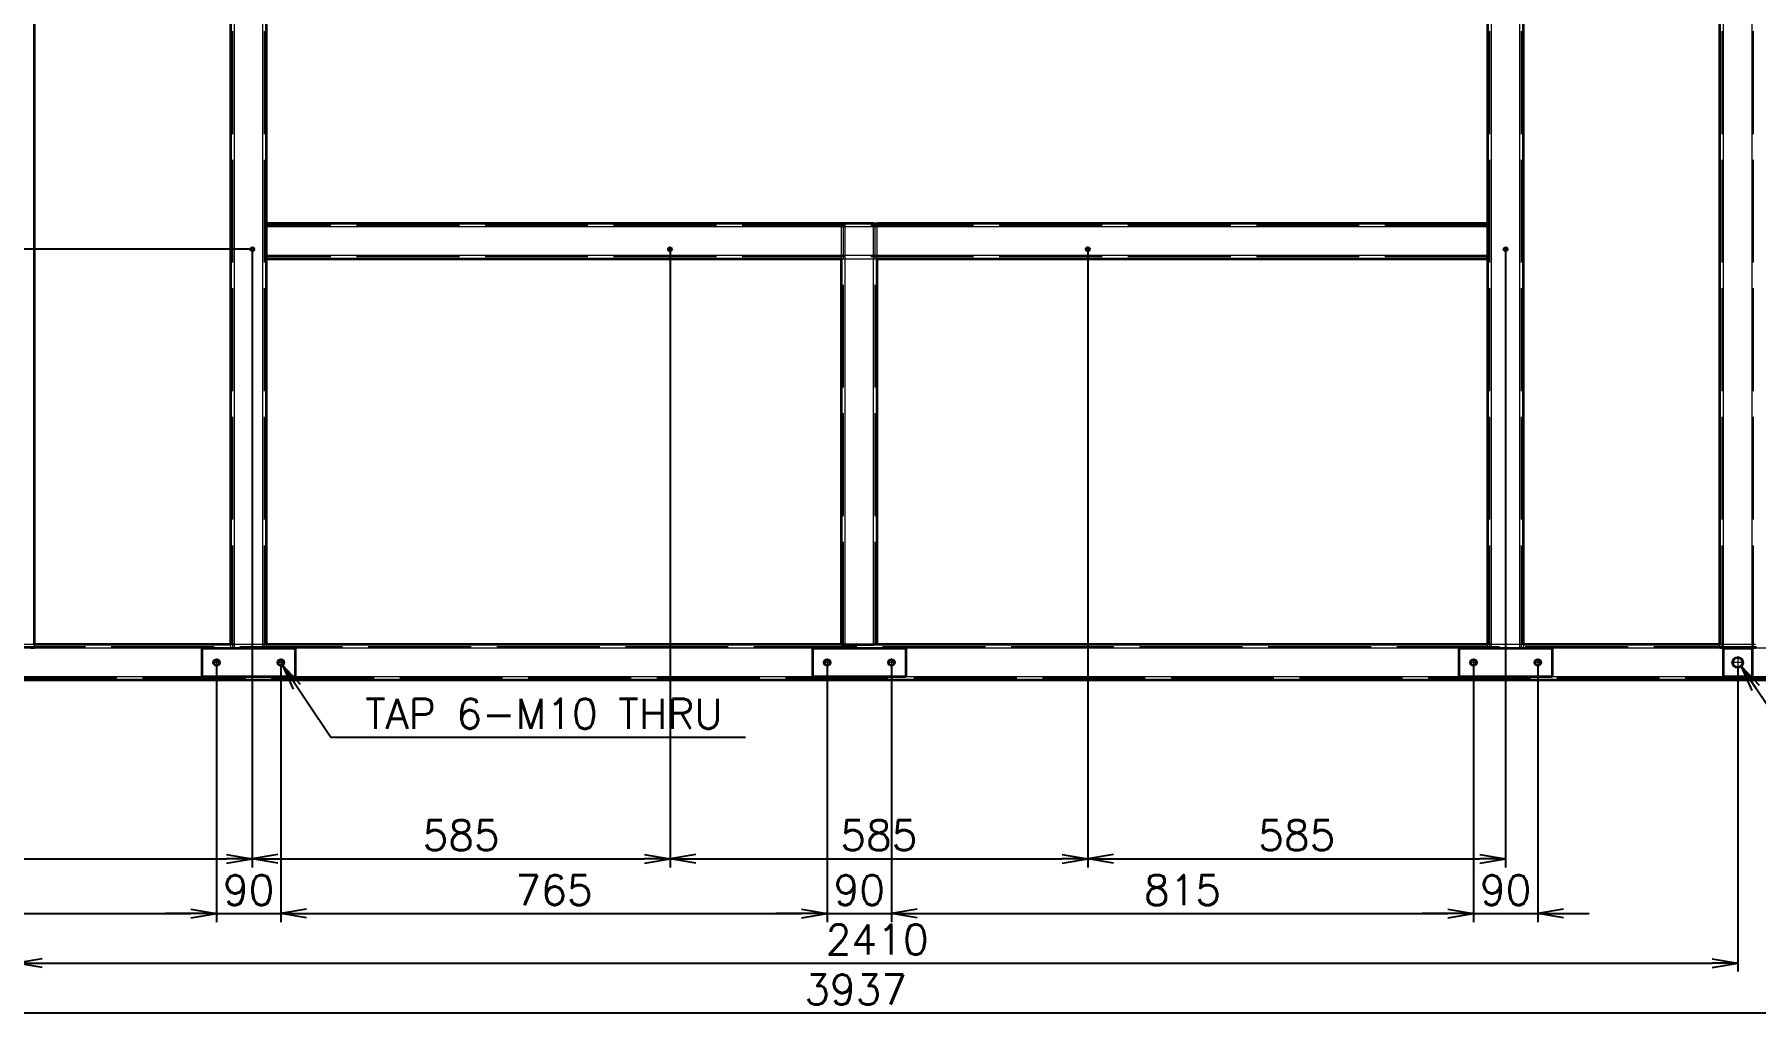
# Model space of a CAD drawing. Header units: millimetres. Extents: x -73083 to 81340, y -6859 to 6812.
# Drawn here: x -44786 to -42376, y -5770 to -4388 of the extents above; entities that cross this region are included whole.
import ezdxf

# ---------------------------------------------------------------- set-up
doc = ezdxf.new("R2010")
doc.units = ezdxf.units.MM
for name, pattern in [('AM_ISO02W050', [7.5, 6, -1.5]), ('AM_ISO08W050', [18, 12, -1.5, 3, -1.5]), ('DASHDOT', [18.5, 12, -3, 0.5, -3]), ('DASHED', [15, 12, -3])]:
    doc.linetypes.add(name, pattern=pattern)
for name, color, linetype, lineweight in [('AM_7', 2, 'AM_ISO08W050', 25), ('AM_HID', 1, 'AM_ISO02W050', 25), ('AM_VIS', 7, 'Continuous', 50)]:
    doc.layers.add(name, color=color, linetype=linetype, lineweight=lineweight)
doc.layers.add('word_dim', color=253, linetype='Continuous')
doc.styles.get("Standard").update_dxf_attribs({"font": 'romans.shx', "bigfont": 'bigfont.shx'})
doc.dimstyles.new('STANDARD1-12', dxfattribs={"dimscale": 12, "dimtxt": 3.5, "dimasz": 3, "dimexe": 1, "dimexo": 0, "dimgap": 1, "dimtad": 3, "dimdec": 1, "dimdsep": 46, "dimtxsty": 'Standard', "dimblk1": 'OPEN', "dimblk2": 'OPEN', "dimsah": 1, "dimcen": 0, "dimclrd": 256, "dimclre": 256, "dimclrt": 3, "dimadec": 0, "dimazin": 0, "dimtfac": 1, "dimtdec": 1, "dimtmove": 0, "dimatfit": 3, "dimldrblk": 'OPEN', "dimfxl": 0, "dimtolj": 1, "dimtzin": 0, "dimarcsym": 0})

# ---------------------------------------------------------------- blocks, each defined once
blk = doc.blocks.new('_Open')
at = {"color": 0, "lineweight": -2}
for p, q in [((-1, 0.167), (0, 0)), ((-1, -0.167), (0, 0)), ((0, 0), (-1, 0))]:
    blk.add_line(p, q, dxfattribs=at)
blk = doc.blocks.new('*D401')
at = {"layer": 'DEFPOINTS', "color": 0, "ltscale": 2}
for p in [(-44811, -5276.1), (-42401, -5276.1), (-42401, -5688.2)]:
    blk.add_point(p, dxfattribs=at)
at = {"layer": 'word_dim', "lineweight": -2, "ltscale": 2}
for p, q in [((-44811, -5276.1), (-44811, -5700.2)), ((-42401, -5276.1), (-42401, -5700.2)), ((-44775, -5688.2), (-42437, -5688.2))]:
    blk.add_line(p, q, dxfattribs=at)
at = {"layer": 'word_dim', "lineweight": -2, "ltscale": 2, "xscale": 36, "yscale": 36, "zscale": 36, "rotation": 180}
blk.add_blockref('_Open', (-44811, -5688.2), dxfattribs=at)
at = {"layer": 'word_dim', "lineweight": -2, "ltscale": 2, "xscale": 36, "yscale": 36, "zscale": 36}
blk.add_blockref('_Open', (-42401, -5688.2), dxfattribs=at)
at = {"layer": 'word_dim', "color": 3, "ltscale": 2, "insert": (-43606, -5655.2), "char_height": 42, "attachment_point": 5}
blk.add_mtext('\\A1;2410', dxfattribs=at)
blk = doc.blocks.new('*D402')
at = {"layer": 'DEFPOINTS', "color": 0, "ltscale": 2}
for p in [(-41667.5, -5251.4), (-45604.5, -5292.2), (-41667.5, -5758.1)]:
    blk.add_point(p, dxfattribs=at)
at = {"layer": 'word_dim', "lineweight": -2, "ltscale": 2}
for p, q in [((-41667.5, -5251.4), (-41667.5, -5770.1)), ((-45604.5, -5292.2), (-45604.5, -5770.1)), ((-45568.5, -5758.1), (-41703.5, -5758.1))]:
    blk.add_line(p, q, dxfattribs=at)
at = {"layer": 'word_dim', "lineweight": -2, "ltscale": 2, "xscale": 36, "yscale": 36, "zscale": 36, "rotation": 180}
blk.add_blockref('_Open', (-45604.5, -5758.1), dxfattribs=at)
at = {"layer": 'word_dim', "lineweight": -2, "ltscale": 2, "xscale": 36, "yscale": 36, "zscale": 36}
blk.add_blockref('_Open', (-41667.5, -5758.1), dxfattribs=at)
at = {"layer": 'word_dim', "color": 3, "ltscale": 2, "insert": (-43636, -5725.1), "char_height": 42, "attachment_point": 5}
blk.add_mtext('\\A1;3937', dxfattribs=at)
blk = doc.blocks.new('*D404')
at = {"layer": 'DEFPOINTS', "color": 0, "ltscale": 2}
for p in [(-44531, -5272.6), (-45604.5, -5292.2), (-44531, -5618.9)]:
    blk.add_point(p, dxfattribs=at)
at = {"layer": 'word_dim', "lineweight": -2, "ltscale": 2}
for p, q in [((-44531, -5272.6), (-44531, -5630.9)), ((-45604.5, -5292.2), (-45604.5, -5630.9)), ((-45568.5, -5618.9), (-44567, -5618.9))]:
    blk.add_line(p, q, dxfattribs=at)
at = {"layer": 'word_dim', "lineweight": -2, "ltscale": 2, "xscale": 36, "yscale": 36, "zscale": 36, "rotation": 180}
blk.add_blockref('_Open', (-45604.5, -5618.9), dxfattribs=at)
at = {"layer": 'word_dim', "lineweight": -2, "ltscale": 2, "xscale": 36, "yscale": 36, "zscale": 36}
blk.add_blockref('_Open', (-44531, -5618.9), dxfattribs=at)
at = {"layer": 'word_dim', "color": 3, "ltscale": 2, "insert": (-45067.8, -5585.9), "char_height": 42, "attachment_point": 5}
blk.add_mtext('\\A1;1073.5', dxfattribs=at)
blk = doc.blocks.new('*D405')
at = {"layer": 'DEFPOINTS', "color": 0, "ltscale": 2}
for p in [(-44531, -5272.6), (-44441, -5272.6), (-44441, -5618.9)]:
    blk.add_point(p, dxfattribs=at)
at = {"layer": 'word_dim', "lineweight": -2, "ltscale": 2}
for p, q in [((-44531, -5272.6), (-44531, -5630.9)), ((-44441, -5272.6), (-44441, -5630.9)), ((-44567, -5618.9), (-44603, -5618.9)), ((-44531, -5618.9), (-44441, -5618.9)), ((-44405, -5618.9), (-44369, -5618.9))]:
    blk.add_line(p, q, dxfattribs=at)
at = {"layer": 'word_dim', "lineweight": -2, "ltscale": 2, "xscale": 36, "yscale": 36, "zscale": 36}
blk.add_blockref('_Open', (-44531, -5618.9), dxfattribs=at)
at = {"layer": 'word_dim', "lineweight": -2, "ltscale": 2, "xscale": 36, "yscale": 36, "zscale": 36, "rotation": 180}
blk.add_blockref('_Open', (-44441, -5618.9), dxfattribs=at)
at = {"layer": 'word_dim', "color": 3, "ltscale": 2, "insert": (-44486, -5585.9), "char_height": 42, "attachment_point": 5}
blk.add_mtext('\\A1;90', dxfattribs=at)
blk = doc.blocks.new('*D406')
at = {"layer": 'DEFPOINTS', "color": 0, "ltscale": 2}
for p in [(-44441, -5272.6), (-43676, -5272.6), (-43676, -5618.9)]:
    blk.add_point(p, dxfattribs=at)
at = {"layer": 'word_dim', "lineweight": -2, "ltscale": 2}
for p, q in [((-44441, -5272.6), (-44441, -5630.9)), ((-43676, -5272.6), (-43676, -5630.9)), ((-44405, -5618.9), (-43712, -5618.9))]:
    blk.add_line(p, q, dxfattribs=at)
at = {"layer": 'word_dim', "lineweight": -2, "ltscale": 2, "xscale": 36, "yscale": 36, "zscale": 36, "rotation": 180}
blk.add_blockref('_Open', (-44441, -5618.9), dxfattribs=at)
at = {"layer": 'word_dim', "lineweight": -2, "ltscale": 2, "xscale": 36, "yscale": 36, "zscale": 36}
blk.add_blockref('_Open', (-43676, -5618.9), dxfattribs=at)
at = {"layer": 'word_dim', "color": 3, "ltscale": 2, "insert": (-44058.5, -5585.9), "char_height": 42, "attachment_point": 5}
blk.add_mtext('\\A1;765', dxfattribs=at)
blk = doc.blocks.new('*D407')
at = {"layer": 'DEFPOINTS', "color": 0, "ltscale": 2}
for p in [(-43676, -5272.6), (-43586, -5272.6), (-43586, -5618.9)]:
    blk.add_point(p, dxfattribs=at)
at = {"layer": 'word_dim', "lineweight": -2, "ltscale": 2}
for p, q in [((-43676, -5272.6), (-43676, -5630.9)), ((-43586, -5272.6), (-43586, -5630.9)), ((-43712, -5618.9), (-43748, -5618.9)), ((-43676, -5618.9), (-43586, -5618.9)), ((-43550, -5618.9), (-43514, -5618.9))]:
    blk.add_line(p, q, dxfattribs=at)
at = {"layer": 'word_dim', "lineweight": -2, "ltscale": 2, "xscale": 36, "yscale": 36, "zscale": 36}
blk.add_blockref('_Open', (-43676, -5618.9), dxfattribs=at)
at = {"layer": 'word_dim', "lineweight": -2, "ltscale": 2, "xscale": 36, "yscale": 36, "zscale": 36, "rotation": 180}
blk.add_blockref('_Open', (-43586, -5618.9), dxfattribs=at)
at = {"layer": 'word_dim', "color": 3, "ltscale": 2, "insert": (-43631, -5585.9), "char_height": 42, "attachment_point": 5}
blk.add_mtext('\\A1;90', dxfattribs=at)
blk = doc.blocks.new('*D408')
at = {"layer": 'DEFPOINTS', "color": 0, "ltscale": 2}
for p in [(-43586, -5272.6), (-42771, -5272.6), (-42771, -5618.9)]:
    blk.add_point(p, dxfattribs=at)
at = {"layer": 'word_dim', "lineweight": -2, "ltscale": 2}
for p, q in [((-43586, -5272.6), (-43586, -5630.9)), ((-42771, -5272.6), (-42771, -5630.9)), ((-43550, -5618.9), (-42807, -5618.9))]:
    blk.add_line(p, q, dxfattribs=at)
at = {"layer": 'word_dim', "lineweight": -2, "ltscale": 2, "xscale": 36, "yscale": 36, "zscale": 36, "rotation": 180}
blk.add_blockref('_Open', (-43586, -5618.9), dxfattribs=at)
at = {"layer": 'word_dim', "lineweight": -2, "ltscale": 2, "xscale": 36, "yscale": 36, "zscale": 36}
blk.add_blockref('_Open', (-42771, -5618.9), dxfattribs=at)
at = {"layer": 'word_dim', "color": 3, "ltscale": 2, "insert": (-43178.5, -5585.9), "char_height": 42, "attachment_point": 5}
blk.add_mtext('\\A1;815', dxfattribs=at)
blk = doc.blocks.new('*D409')
at = {"layer": 'DEFPOINTS', "color": 0, "ltscale": 2}
for p in [(-42771, -5272.6), (-42681, -5272.6), (-42681, -5618.9)]:
    blk.add_point(p, dxfattribs=at)
at = {"layer": 'word_dim', "lineweight": -2, "ltscale": 2}
for p, q in [((-42771, -5272.6), (-42771, -5630.9)), ((-42681, -5272.6), (-42681, -5630.9)), ((-42807, -5618.9), (-42843, -5618.9)), ((-42771, -5618.9), (-42681, -5618.9)), ((-42645, -5618.9), (-42609, -5618.9))]:
    blk.add_line(p, q, dxfattribs=at)
at = {"layer": 'word_dim', "lineweight": -2, "ltscale": 2, "xscale": 36, "yscale": 36, "zscale": 36}
blk.add_blockref('_Open', (-42771, -5618.9), dxfattribs=at)
at = {"layer": 'word_dim', "lineweight": -2, "ltscale": 2, "xscale": 36, "yscale": 36, "zscale": 36, "rotation": 180}
blk.add_blockref('_Open', (-42681, -5618.9), dxfattribs=at)
at = {"layer": 'word_dim', "color": 3, "ltscale": 2, "insert": (-42726, -5585.9), "char_height": 42, "attachment_point": 5}
blk.add_mtext('\\A1;90', dxfattribs=at)
blk = doc.blocks.new('*D1096')
at = {"layer": 'DEFPOINTS', "color": 0, "linetype": 'Continuous', "ltscale": 2}
for p in [(-44481, -4691.6), (-45604.5, -5292.1), (-44481, -5542.2)]:
    blk.add_point(p, dxfattribs=at)
at = {"layer": 'word_dim', "lineweight": -2, "ltscale": 2}
for p, q in [((-44481, -4691.6), (-44481, -5554.2)), ((-45604.5, -5292.1), (-45604.5, -5554.2)), ((-45568.5, -5542.2), (-44517, -5542.2))]:
    blk.add_line(p, q, dxfattribs=at)
at = {"layer": 'word_dim', "linetype": 'Continuous', "lineweight": -2, "ltscale": 2, "xscale": 36, "yscale": 36, "zscale": 36, "rotation": 180}
blk.add_blockref('_Open', (-45604.5, -5542.2), dxfattribs=at)
at = {"layer": 'word_dim', "linetype": 'Continuous', "lineweight": -2, "ltscale": 2, "xscale": 36, "yscale": 36, "zscale": 36}
blk.add_blockref('_Open', (-44481, -5542.2), dxfattribs=at)
at = {"layer": 'word_dim', "color": 3, "linetype": 'Continuous', "ltscale": 2, "insert": (-45042.8, -5509.2), "char_height": 42, "attachment_point": 5}
blk.add_mtext('\\A1;1123.5', dxfattribs=at)
blk = doc.blocks.new('*D1097')
at = {"layer": 'DEFPOINTS', "color": 0, "linetype": 'Continuous', "ltscale": 2}
for p in [(-44481, -4691.6), (-43896, -4691.6), (-43896, -5542.2)]:
    blk.add_point(p, dxfattribs=at)
at = {"layer": 'word_dim', "lineweight": -2, "ltscale": 2}
for p, q in [((-44481, -4691.6), (-44481, -5554.2)), ((-43896, -4691.6), (-43896, -5554.2)), ((-44445, -5542.2), (-43932, -5542.2))]:
    blk.add_line(p, q, dxfattribs=at)
at = {"layer": 'word_dim', "linetype": 'Continuous', "lineweight": -2, "ltscale": 2, "xscale": 36, "yscale": 36, "zscale": 36, "rotation": 180}
blk.add_blockref('_Open', (-44481, -5542.2), dxfattribs=at)
at = {"layer": 'word_dim', "linetype": 'Continuous', "lineweight": -2, "ltscale": 2, "xscale": 36, "yscale": 36, "zscale": 36}
blk.add_blockref('_Open', (-43896, -5542.2), dxfattribs=at)
at = {"layer": 'word_dim', "color": 3, "linetype": 'Continuous', "ltscale": 2, "insert": (-44188.5, -5509.2), "char_height": 42, "attachment_point": 5}
blk.add_mtext('\\A1;585', dxfattribs=at)
blk = doc.blocks.new('*D1098')
at = {"layer": 'DEFPOINTS', "color": 0, "linetype": 'Continuous', "ltscale": 2}
for p in [(-43896, -4691.6), (-43311, -4691.6), (-43311, -5542.2)]:
    blk.add_point(p, dxfattribs=at)
at = {"layer": 'word_dim', "lineweight": -2, "ltscale": 2}
for p, q in [((-43896, -4691.6), (-43896, -5554.2)), ((-43311, -4691.6), (-43311, -5554.2)), ((-43860, -5542.2), (-43347, -5542.2))]:
    blk.add_line(p, q, dxfattribs=at)
at = {"layer": 'word_dim', "linetype": 'Continuous', "lineweight": -2, "ltscale": 2, "xscale": 36, "yscale": 36, "zscale": 36, "rotation": 180}
blk.add_blockref('_Open', (-43896, -5542.2), dxfattribs=at)
at = {"layer": 'word_dim', "linetype": 'Continuous', "lineweight": -2, "ltscale": 2, "xscale": 36, "yscale": 36, "zscale": 36}
blk.add_blockref('_Open', (-43311, -5542.2), dxfattribs=at)
at = {"layer": 'word_dim', "color": 3, "linetype": 'Continuous', "ltscale": 2, "insert": (-43603.5, -5509.2), "char_height": 42, "attachment_point": 5}
blk.add_mtext('\\A1;585', dxfattribs=at)
blk = doc.blocks.new('*D1099')
at = {"layer": 'DEFPOINTS', "color": 0, "linetype": 'Continuous', "ltscale": 2}
for p in [(-43311, -4691.6), (-42726, -4691.6), (-42726, -5542.2)]:
    blk.add_point(p, dxfattribs=at)
at = {"layer": 'word_dim', "lineweight": -2, "ltscale": 2}
for p, q in [((-43311, -4691.6), (-43311, -5554.2)), ((-42726, -4691.6), (-42726, -5554.2)), ((-43275, -5542.2), (-42762, -5542.2))]:
    blk.add_line(p, q, dxfattribs=at)
at = {"layer": 'word_dim', "linetype": 'Continuous', "lineweight": -2, "ltscale": 2, "xscale": 36, "yscale": 36, "zscale": 36, "rotation": 180}
blk.add_blockref('_Open', (-43311, -5542.2), dxfattribs=at)
at = {"layer": 'word_dim', "linetype": 'Continuous', "lineweight": -2, "ltscale": 2, "xscale": 36, "yscale": 36, "zscale": 36}
blk.add_blockref('_Open', (-42726, -5542.2), dxfattribs=at)
at = {"layer": 'word_dim', "color": 3, "linetype": 'Continuous', "ltscale": 2, "insert": (-43018.5, -5509.2), "char_height": 42, "attachment_point": 5}
blk.add_mtext('\\A1;585', dxfattribs=at)
blk = doc.blocks.new('*D1100')
at = {"layer": 'DEFPOINTS', "color": 0, "linetype": 'Continuous', "ltscale": 2}
for p in [(-45664.4, -4688.4), (-44484.2, -4688.4), (-45604.5, -5292.1)]:
    blk.add_point(p, dxfattribs=at)
at = {"layer": 'word_dim', "lineweight": -2, "ltscale": 2}
for p, q in [((-44484.2, -4688.4), (-45676.4, -4688.4)), ((-45664.4, -5256.1), (-45664.4, -4724.4)), ((-45604.5, -5292.1), (-45676.4, -5292.1))]:
    blk.add_line(p, q, dxfattribs=at)
at = {"layer": 'word_dim', "linetype": 'Continuous', "lineweight": -2, "ltscale": 2, "xscale": 36, "yscale": 36, "zscale": 36}
for p, rotation in [((-45664.4, -4688.4), 90), ((-45664.4, -5292.1), 270)]:
    blk.add_blockref('_Open', p, dxfattribs=dict(at, rotation=rotation))
at = {"layer": 'word_dim', "color": 3, "linetype": 'Continuous', "ltscale": 2, "insert": (-45697.4, -4990.3), "char_height": 42, "attachment_point": 5, "rotation": 90}
blk.add_mtext('\\A1;603.7', dxfattribs=at)
blk = doc.blocks.new('*D1101')
at = {"layer": 'DEFPOINTS', "color": 0, "linetype": 'Continuous', "ltscale": 2}
for p in [(-45664.4, -4303.4), (-44484.2, -4303.4), (-44484.2, -4688.4)]:
    blk.add_point(p, dxfattribs=at)
at = {"layer": 'word_dim', "lineweight": -2, "ltscale": 2}
for p, q in [((-44484.2, -4303.4), (-45676.4, -4303.4)), ((-45664.4, -4652.4), (-45664.4, -4339.4)), ((-44484.2, -4688.4), (-45676.4, -4688.4))]:
    blk.add_line(p, q, dxfattribs=at)
at = {"layer": 'word_dim', "linetype": 'Continuous', "lineweight": -2, "ltscale": 2, "xscale": 36, "yscale": 36, "zscale": 36}
for p, rotation in [((-45664.4, -4303.4), 90), ((-45664.4, -4688.4), 270)]:
    blk.add_blockref('_Open', p, dxfattribs=dict(at, rotation=rotation))
at = {"layer": 'word_dim', "color": 3, "linetype": 'Continuous', "ltscale": 2, "insert": (-45697.4, -4495.9), "char_height": 42, "attachment_point": 5, "rotation": 90}
blk.add_mtext('\\A1;385', dxfattribs=at)

msp = doc.modelspace()

# ---------------------------------------------------------------- linework, layer by layer
at = {"layer": 'AM_7', "linetype": 'DASHDOT', "lineweight": 13, "ltscale": 0.159802}
for p, q in [((-44477.82845, -4688.42587), (-44484.22054, -4688.42587)), ((-44481.0245, -4685.22982), (-44481.0245, -4691.62191)), ((-43896.02456, -4685.22811), (-43896.02456, -4691.6202)), ((-43307.82845, -4688.42098), (-43314.22054, -4688.42098)), ((-43311.0245, -4685.22494), (-43311.0245, -4691.61703)), ((-42722.82845, -4688.42086), (-42729.22054, -4688.42086)), ((-42726.0245, -4685.22482), (-42726.0245, -4691.61691))]:
    msp.add_line(p, q, dxfattribs=at)
at = {"layer": 'AM_7', "linetype": 'DASHDOT', "lineweight": 13, "ltscale": 0.159804}
msp.add_line((-43892.82845, -4688.42416), (-43899.2206, -4688.42416), dxfattribs=at)
at = {"layer": 'AM_7', "linetype": 'DASHDOT', "lineweight": 13, "ltscale": 12}
for p, q in [((-44525.57882, -5267.14559), (-44536.46761, -5267.14559)), ((-44531.02328, -5261.70126), (-44531.02328, -5272.59017)), ((-44435.57882, -5267.14535), (-44446.46761, -5267.14535)), ((-44441.02328, -5261.70101), (-44441.02328, -5272.58993)), ((-43670.57888, -5267.1434), (-43681.46767, -5267.1434)), ((-43676.02328, -5261.69882), (-43676.02328, -5272.58773)), ((-43580.57888, -5267.14291), (-43591.46767, -5267.14291)), ((-43586.02328, -5261.69857), (-43586.02328, -5272.58749)), ((-42765.57882, -5267.14071), (-42776.46761, -5267.14071)), ((-42771.02328, -5261.69637), (-42771.02328, -5272.58505)), ((-42675.57882, -5267.14047), (-42686.46761, -5267.14047)), ((-42681.02328, -5261.69613), (-42681.02328, -5272.5848)), ((-42392.03011, -5267.14266), (-42410.01559, -5267.14266)), ((-42401.02279, -5258.14999), (-42401.02279, -5276.13558))]:
    msp.add_line(p, q, dxfattribs=at)
at = {"layer": 'AM_HID', "linetype": 'DASHED', "lineweight": 13, "ltscale": 12}
for p, q in [((-42381.0234, -5247.15609), (-42381.03072, -2632.15609)), ((-42379.02316, -5247.15609), (-42379.03048, -2630.15609)), ((-42423.02316, -5247.15609), (-42423.03036, -2674.15621)), ((-42421.0234, -5247.15609), (-42421.0306, -2672.15621)), ((-44508.02364, -5247.16195), (-44508.03085, -2677.16207)), ((-44506.02389, -5247.16195), (-44506.03121, -2677.16207)), ((-44466.02389, -5247.16195), (-44466.03121, -2677.16195)), ((-44464.02364, -5247.16195), (-44464.03085, -2677.16195)), ((-42748.00741, -5247.15707), (-42748.01461, -2677.15707)), ((-42746.00802, -5247.15707), (-42746.01522, -2677.15707)), ((-42706.00802, -5247.15707), (-42706.01522, -2677.15695)), ((-42704.00741, -5247.15707), (-42704.01461, -2677.15695)), ((-42751.01742, -4657.14889), (-44461.01742, -4657.15817)), ((-42751.01717, -4655.14889), (-44461.01717, -4655.15804)), ((-43606.01827, -4652.15341), (-43656.01827, -4652.15377)), ((-43656.01791, -4702.15377), (-43656.01827, -4652.15377)), ((-43653.01351, -5242.15292), (-43653.01827, -4652.15365)), ((-43651.01376, -5242.15292), (-43651.01858, -4652.15365)), ((-43611.01376, -5242.15267), (-43611.01858, -4652.15353)), ((-43609.01351, -5242.15267), (-43609.01827, -4652.15341)), ((-43606.01791, -4702.15341), (-43606.01827, -4652.15341)), ((-42751.0173, -4697.14889), (-44461.0173, -4697.15817)), ((-42751.01693, -4699.14889), (-44461.01693, -4699.15804)), ((-43606.01791, -4702.15341), (-43656.01791, -4702.15377)), ((-41652.52401, -5247.13656), (-45559.51547, -5247.16854)), ((-41654.52352, -5245.13656), (-45557.51522, -5245.16854)), ((-44786.02364, -5242.16219), (-44836.02364, -5242.16268)), ((-44791.02364, -5247.16293), (-44786.02364, -5247.16293)), ((-44786.02364, -5247.16293), (-44786.02364, -5242.16219)), ((-44421.02328, -5247.15926), (-44551.02328, -5247.16024)), ((-44461.02377, -5242.15951), (-44511.02364, -5242.16)), ((-44511.02364, -5247.16219), (-44511.02364, -5242.16)), ((-44511.02364, -5247.16219), (-44506.02364, -5247.16195)), ((-44506.02364, -5247.16195), (-44506.02364, -5247.14559)), ((-44466.02364, -5247.16195), (-44506.02364, -5247.16195)), ((-44466.02364, -5247.16195), (-44466.02364, -5247.14559)), ((-44466.02364, -5247.16195), (-44461.02364, -5247.16195)), ((-44461.02364, -5247.16195), (-44461.02364, -5242.15951)), ((-43566.02334, -5247.15218), (-43696.02334, -5247.15341)), ((-43606.01351, -5242.15267), (-43656.01351, -5242.15292)), ((-42661.02328, -5247.14486), (-42791.02328, -5247.14584)), ((-42701.00741, -5242.1451), (-42751.00741, -5242.14559)), ((-42751.00741, -5247.15707), (-42751.00741, -5242.14559)), ((-42751.00741, -5247.15707), (-42746.00741, -5247.15707)), ((-42746.00741, -5247.15707), (-42746.00741, -5247.14071)), ((-42746.00741, -5247.15707), (-42706.00741, -5247.15707)), ((-42706.00741, -5247.15707), (-42706.00741, -5247.14047)), ((-42706.00741, -5247.15707), (-42701.00741, -5247.15707)), ((-42701.00741, -5247.15707), (-42701.00741, -5242.1451)), ((-42376.02316, -5242.14242), (-42426.02316, -5242.14291)), ((-42426.02316, -5247.15609), (-42426.02316, -5242.14291)), ((-42426.02316, -5247.15609), (-42421.02303, -5247.15609)), ((-42421.02303, -5247.15609), (-42381.02303, -5247.15609)), ((-42381.02303, -5247.15609), (-42381.02303, -5247.14266)), ((-42381.02303, -5247.15609), (-42376.02316, -5247.15609)), ((-41610.52328, -5289.13632), (-45601.51473, -5289.16879)), ((-41612.52352, -5287.13632), (-45599.51498, -5287.16879)), ((-44605.99777, -5292.14974), (-44555.99777, -5292.1495)), ((-42381.02267, -5287.14266), (-42421.02267, -5287.14291))]:
    msp.add_line(p, q, dxfattribs=at)
at = {"layer": 'AM_VIS', "lineweight": 13, "ltscale": 12}
for p, q in [((-44506.02364, -5247.14559), (-44506.03085, -2677.16207)), ((-44466.02364, -5247.14559), (-44466.03085, -2677.16195)), ((-42746.00741, -5247.14071), (-42746.01461, -2677.15707)), ((-42706.00741, -5247.14047), (-42706.01461, -2677.15695)), ((-42381.02303, -5247.14266), (-42381.02828, -3397.13912)), ((-42421.02303, -5247.15609), (-42421.02816, -3457.13925)), ((-42751.01717, -4657.14889), (-44461.01717, -4657.15804)), ((-43651.01345, -5242.15292), (-43651.01827, -4652.15365)), ((-43611.01345, -5242.15267), (-43611.01827, -4652.15353)), ((-42751.01693, -4697.14889), (-44461.01693, -4697.15804)), ((-44551.02328, -5247.16024), (-44791.02352, -5247.16219)), ((-43696.02334, -5247.15341), (-44421.02328, -5247.15926)), ((-42791.02328, -5247.14584), (-43566.02334, -5247.15218)), ((-41677.51815, -5247.1368), (-42661.02328, -5247.14486)), ((-42421.02267, -5287.14291), (-45599.51473, -5287.16879)), ((-41612.52328, -5287.13632), (-42381.02267, -5287.14266))]:
    msp.add_line(p, q, dxfattribs=at)
at = {"layer": 'AM_VIS', "lineweight": 35, "ltscale": 12}
for p, q in [((-44461.02364, -5242.15951), (-44461.03097, -2677.16195)), ((-42751.00741, -5242.14559), (-42751.01473, -2677.15719)), ((-44786.02364, -5242.16219), (-44786.02889, -3397.15847)), ((-44511.02364, -5242.16), (-44511.02621, -4327.15548)), ((-42701.00741, -5242.1451), (-42701.01009, -4327.14327)), ((-42426.02316, -5242.14291), (-42426.02572, -4327.14132)), ((-43656.01827, -4652.15377), (-44461.01717, -4652.15804)), ((-44461.01717, -4657.15804), (-44461.01717, -4652.15804)), ((-44461.01693, -4697.15804), (-44461.01717, -4657.15804)), ((-43651.01827, -4652.15365), (-43656.01827, -4652.15377)), ((-43611.01827, -4652.15353), (-43651.01827, -4652.15365)), ((-43611.01827, -4652.15353), (-43606.01827, -4652.15341)), ((-42751.01717, -4652.14889), (-43606.01827, -4652.15341)), ((-42751.01717, -4657.14889), (-42751.01717, -4652.14889)), ((-42751.01693, -4697.14889), (-42751.01717, -4657.14889)), ((-44461.01693, -4702.15804), (-44461.01693, -4697.15804)), ((-42751.01693, -4702.14889), (-42751.01693, -4697.14889)), ((-43656.01791, -4702.15377), (-44461.01693, -4702.15804)), ((-43656.01351, -5242.15292), (-43656.01791, -4702.15377)), ((-42751.01693, -4702.14889), (-43606.01791, -4702.15341)), ((-43606.01351, -5242.15267), (-43606.01791, -4702.15341)), ((-44511.02364, -5242.16), (-44786.02364, -5242.16219)), ((-44555.99813, -5242.1495), (-44605.99813, -5242.14974)), ((-44605.99813, -5242.16073), (-44605.99813, -5242.14974)), ((-44555.99813, -5242.1495), (-44555.99813, -5242.16024)), ((-44551.02328, -5247.14584), (-44421.02328, -5247.14535)), ((-44551.02316, -5287.14584), (-44551.02328, -5247.14584)), ((-43656.01351, -5242.15292), (-44461.02377, -5242.15951)), ((-44421.02328, -5247.14535), (-44421.02316, -5287.14535)), ((-43696.02334, -5247.1434), (-43566.02334, -5247.14291)), ((-43696.02322, -5287.1434), (-43696.02334, -5247.1434)), ((-43656.01351, -5242.15292), (-43651.01345, -5242.15292)), ((-43651.01345, -5242.15292), (-43611.01345, -5242.15267)), ((-43606.01351, -5242.15267), (-43611.01345, -5242.15267)), ((-42751.00741, -5242.14559), (-43606.01351, -5242.15267)), ((-43566.02334, -5247.14291), (-43566.02322, -5287.14291)), ((-42791.02328, -5247.14071), (-42661.02328, -5247.14047)), ((-42791.02316, -5287.14071), (-42791.02328, -5247.14071)), ((-42426.02316, -5242.14291), (-42701.00741, -5242.1451)), ((-42661.02328, -5247.14047), (-42661.02328, -5287.14047)), ((-42421.02303, -5247.14291), (-42381.02303, -5247.14266)), ((-42421.02267, -5287.14291), (-42421.02303, -5247.14291)), ((-42381.02303, -5247.14266), (-42381.02267, -5287.14266)), ((-41607.52328, -5292.13632), (-45604.51473, -5292.16879)), ((-44421.02316, -5287.14535), (-44551.02316, -5287.14584)), ((-43566.02322, -5287.14291), (-43696.02322, -5287.1434)), ((-42661.02328, -5287.14047), (-42791.02316, -5287.14071)), ((-42381.02267, -5287.14266), (-42421.02267, -5287.14291))]:
    msp.add_line(p, q, dxfattribs=at)
at = {"layer": 'AM_VIS', "lineweight": 35}
for centre in [(-44481.0245, -4688.42587), (-43896.02456, -4688.42416), (-43311.0245, -4688.42098), (-42726.0245, -4688.42086)]:
    msp.add_circle(centre, 2.4585, dxfattribs=at)
at = {"layer": 'AM_VIS', "lineweight": 13, "ltscale": 12}
for centre, radius in [((-44531.02328, -5267.14559), 5), ((-44441.02328, -5267.14535), 5), ((-43676.02328, -5267.1434), 5), ((-43586.02328, -5267.14291), 5), ((-42771.02328, -5267.14071), 5), ((-42681.02328, -5267.14047), 5), ((-42401.02279, -5267.14266), 8)]:
    msp.add_circle(centre, radius, dxfattribs=at)
at = {"layer": 'AM_VIS', "lineweight": 35, "ltscale": 12}
for centre, radius in [((-44531.02328, -5267.14559), 4.188), ((-44441.02328, -5267.14535), 4.188), ((-43676.02328, -5267.1434), 4.188), ((-43586.02328, -5267.14291), 4.188), ((-42771.02328, -5267.14071), 4.188), ((-42681.02328, -5267.14047), 4.188), ((-42401.02279, -5267.14266), 6.9175)]:
    msp.add_circle(centre, radius, dxfattribs=at)

# ---------------------------------------------------------------- texts
at = {"layer": 'word_dim', "color": 3, "linetype": 'Continuous', "ltscale": 2, "insert": (-44322.96582, -5360.00814), "char_height": 42, "attachment_point": 7}
msp.add_mtext('\\A1;TAP {\\Fromans,bigfont|c134;6}-M{\\Fromans,bigfont|c134;10} THRU', dxfattribs=at)

# ---------------------------------------------------------------- dimensions: what is measured, and where the dimension line sits
at = {"layer": 'word_dim', "linetype": 'Continuous', "ltscale": 2}
for base, p1, p2, picture, middle in [((-45664.43645, -4303.42587), (-44484.22054, -4688.42587), (-44484.22164, -4303.42587), '*D1101', (-45697.43645, -4495.92587)), ((-45664.43645, -4688.42587), (-45604.49007, -5292.14413), (-44484.22054, -4688.42587), '*D1100', (-45697.43645, -4990.285))]:
    dim = msp.add_linear_dim(base=base, p1=p1, p2=p2, angle=90, dimstyle='STANDARD1-12', override={"dimarcsym": 1}, dxfattribs=at)
    dim.commit()
    dim.dimension.update_dxf_attribs({"geometry": picture, "text_midpoint": middle})
for base, p1, p2, picture, middle in [((-44481.0245, -5542.20063), (-45604.49007, -5292.14413), (-44481.0245, -4691.62191), '*D1096', (-45042.75729, -5509.20063)), ((-43896.02456, -5542.20063), (-44481.0245, -4691.62191), (-43896.02456, -4691.62191), '*D1097', (-44188.52453, -5509.20063)), ((-43311.0245, -5542.20063), (-43896.02456, -4691.62191), (-43311.0245, -4691.62191), '*D1098', (-43603.52453, -5509.20063)), ((-42726.0245, -5542.20063), (-43311.0245, -4691.62191), (-42726.0245, -4691.62191), '*D1099', (-43018.5245, -5509.20063))]:
    dim = msp.add_linear_dim(base=base, p1=p1, p2=p2, dimstyle='STANDARD1-12', override={"dimarcsym": 1}, dxfattribs=at)
    dim.commit()
    dim.dimension.update_dxf_attribs({"geometry": picture, "text_midpoint": middle})
at = {"layer": 'word_dim', "ltscale": 2}
for base, p1, p2, picture, middle in [((-41667.51803, -5758.12867), (-45604.51473, -5292.16879), (-41667.51803, -5251.4454), '*D402', (-43636.01638, -5725.12867)), ((-44531.02328, -5618.85196), (-45604.51473, -5292.16879), (-44531.02328, -5272.59017), '*D404', (-45067.76901, -5585.85196)), ((-42401.02279, -5688.15037), (-44811.02352, -5276.14242), (-42401.02279, -5276.14242), '*D401', (-43606.02316, -5655.15037)), ((-43676.02328, -5618.85196), (-44441.02328, -5272.59017), (-43676.02328, -5272.59017), '*D406', (-44058.52328, -5585.85196)), ((-42771.02328, -5618.85196), (-43586.02328, -5272.59017), (-42771.02328, -5272.59017), '*D408', (-43178.52328, -5585.85196))]:
    dim = msp.add_linear_dim(base=base, p1=p1, p2=p2, dimstyle='STANDARD1-12', dxfattribs=at)
    dim.commit()
    dim.dimension.update_dxf_attribs({"geometry": picture, "text_midpoint": middle})
for base, p1, p2, picture, middle in [((-44441.02328, -5618.85196), (-44531.02328, -5272.59017), (-44441.02328, -5272.59017), '*D405', (-44486.02328, -5618.85196)), ((-43586.02328, -5618.85196), (-43676.02328, -5272.59017), (-43586.02328, -5272.59017), '*D407', (-43631.02328, -5618.85196)), ((-42681.02328, -5618.85196), (-42771.02328, -5272.59017), (-42681.02328, -5272.59017), '*D409', (-42726.02328, -5618.85196))]:
    dim = msp.add_linear_dim(base=base, p1=p1, p2=p2, dimstyle='STANDARD1-12', dxfattribs=at)
    dim.commit()
    dim.dimension.update_dxf_attribs({"geometry": picture, "text_midpoint": middle, "dimtype": 160})

# ---------------------------------------------------------------- leaders
at = {"layer": 'word_dim', "linetype": 'Continuous', "ltscale": 2, "annotation_type": 0, "has_hookline": 1, "hookline_direction": 0, "text_width": 532.4}
for points in [[(-44438.24565, -5271.30285), (-44370.96582, -5372.00814), (-44334.96582, -5372.00814)], [(-42395.62222, -5273.04469), (-42261.20574, -5473.9503), (-42225.20574, -5473.9503)]]:
    msp.add_leader(points, dimstyle='STANDARD1-12', dxfattribs=at)

doc.saveas('drawing.dxf')
